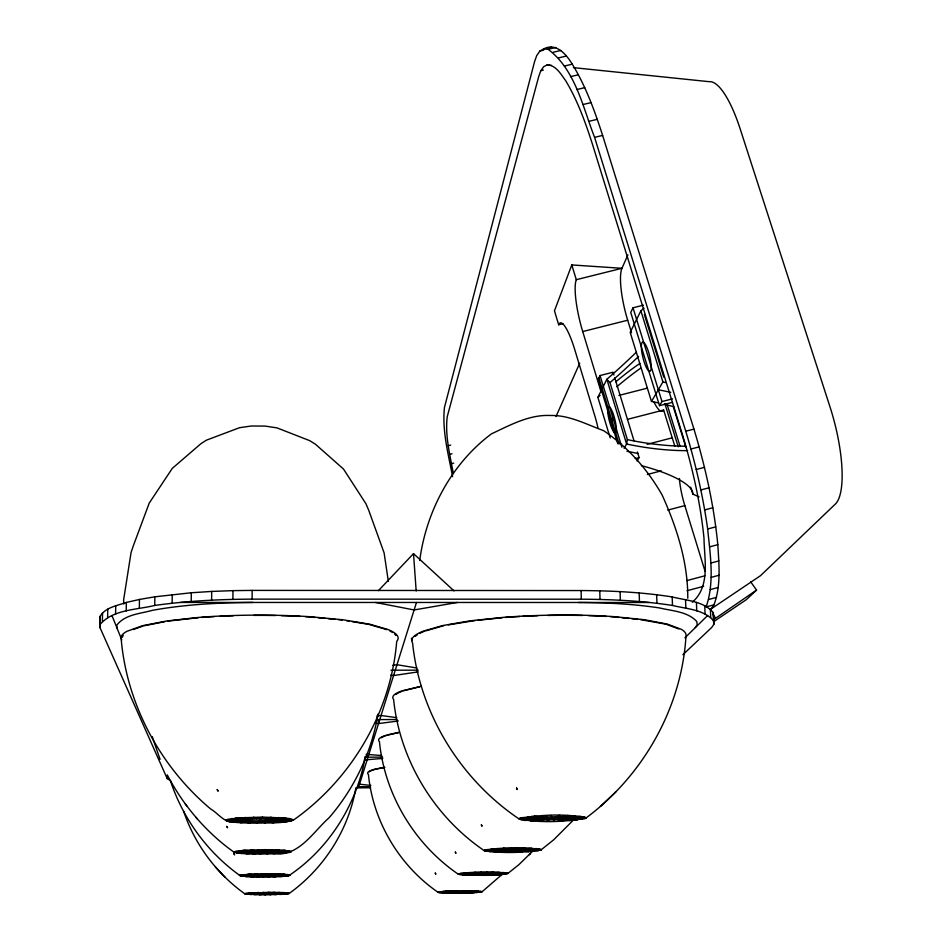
<?xml version="1.0" encoding="UTF-8"?>
<svg xmlns="http://www.w3.org/2000/svg" width="942" height="942" viewBox="0 0 942 942"><rect width="100%" height="100%" fill="white"/><g stroke="black" fill="none" stroke-linecap="round" stroke-linejoin="round"><path stroke-width="1.41" d="M170.537 780.718L167.181 778.575L100.099 627.867L99.887 624.687C112.863 609.309 136.519 609.957 154.735 605.447C186.987 600.914 219.58 599.289 252.126 599.136L252.162 590.399L581.096 590.552C611.546 590.74 642.091 592.165 672.199 596.945C686.07 600.478 703.438 600.937 713.306 612.63L713.836 624.369L711.693 627.49L682.891 654.702M232.91 599.371L232.968 590.634L252.162 590.399M211.62 600.16L211.691 591.435L232.968 590.634M191.226 601.455L191.308 592.753L211.691 591.435M154.735 605.447L154.841 596.816L191.308 592.753M167.181 778.575L167.205 775.961M172.139 603.233L172.233 594.555M139.334 608.049L139.463 599.453L154.841 596.816M126.216 610.981L126.358 602.444L139.463 599.453M687.778 598.288C688.013 562.398 676.792 527.496 662.155 495.056C647.425 469.304 628.243 447.391 603.622 430.671C586.395 424.371 569.38 415.033 550.575 415.493C529.286 414.433 510.14 425.113 491.465 433.85C451.312 463.841 426.231 511.353 419.708 560.502M99.887 624.687L100.029 616.409C105.41 607.343 117.185 605.671 126.358 602.444M100.099 627.867L100.029 616.409M102.372 621.096L102.525 612.747M107.624 617.575L107.765 609.156M115.595 614.172L115.736 605.694M543.664 48.913C556.275 42.296 566.389 54.53 572.265 64.174C585.818 86.275 594.673 110.85 602.621 135.412L693.948 429.105C705.37 466.796 713.942 505.442 717.816 544.664C718.981 564.647 721.183 585.7 713.942 604.835L706.135 606.931C714.754 581.909 710.197 554.697 707.666 528.992C702.979 495.881 695.479 463.205 685.752 431.224L594.59 137.355C582.745 107.07 575.432 69.72 548.103 49.302L543.664 48.913L539.848 51.056L536.693 55.649L534.538 61.748L444.459 407.45C441.998 430.718 448.274 453.938 452.607 476.652M636.451 352.12A90.962 10.739 -43.3 0 1 606.86 379.273L609.992 382.617L627.372 439.62L626.595 444.012L624.087 448.286M365.378 756.32C357.018 804.115 329.029 848.954 288.605 875.824C272.638 877.367 256.354 877.85 240.41 875.895C207.77 852.71 182.995 818.869 170.478 780.859M377.989 714.083C371.654 752.258 354.428 788.395 329.158 817.68C313.297 831.715 299.061 856.49 274.805 853.782C261.358 853.97 247.687 854.818 234.393 852.451C206.157 832.504 183.278 805.434 167.252 774.866M416.47 602.468L358.725 786.758L370.477 786.688M551.482 65.375L547.102 64.916L543.664 66.717L540.826 70.697L538.836 76.137L447.214 416.788C444.942 435.828 450.005 454.892 453.314 473.543M627.914 254.893L621.944 268.305L571.806 264.938L554.461 310.836L558.677 324.766A39.87 7.819 76.1 0 1 574.844 349.929L594.885 416.093A32.134 6.37 75.8 0 1 598.076 428.398M556.004 416.541L579.707 363.247M613.901 375.022L613.054 372.231L600.054 375.54L598.194 379.39L617.764 443.753M643.421 305.173L633.012 307.798L630.74 312.485L659.506 405.672L672.517 402.328M610.216 437.959L597.876 397.336L606.86 379.273L626.595 444.012A91.115 26.164 9.7 0 0 687.601 450.629M643.987 308.187A97.897 12.658 -43.7 0 1 640.89 310.825L630.186 332.349L651.475 401.469A91.492 26.058 9.7 0 1 658.611 402.964M482.139 891.615L461.156 892.639L438.207 892.404L462.157 893.263L482.139 891.615L458.118 890.732L443.093 891.391L438.207 892.404C399.278 865.651 372.997 821.459 368.428 774.418A86.228 9.679 -0.8 0 1 374.692 769.214L384.183 767.33M611.122 421.91L613.065 418.295M507.926 873.293L484.106 874.565L458.307 874.223L467.126 875.212L485.106 875.353L501.945 874.565L507.926 873.293C491.665 871.138 474.815 871.668 458.554 873.787L458.307 874.223C414.433 844.209 384.654 794.601 379.438 741.637A97.179 12.281 -0.8 0 1 386.75 735.043L399.278 732.264M651.475 401.469L662.909 381.946L640.89 310.825M449.181 892.204L480.915 891.297M659.506 405.672L661.979 401.563L672.458 398.866M637.028 460.968L639.123 457.577L637.416 451.983M541.285 849.578L513.755 851.203L484.318 850.697C502.84 853.523 522.198 852.781 540.743 850.143L541.285 849.578C522.739 846.658 503.263 847.423 484.683 850.131L484.318 850.697C434.05 816.549 399.691 759.97 393.615 699.411A111.321 16.108 -1 0 1 402.375 690.757L421.415 686.282M695.337 627.584L697.174 624.758L696.856 621.614C687.684 611.44 672.282 611.052 659.777 607.99C632.894 603.857 605.659 602.633 578.494 602.48M470.694 873.988L478.877 873.034L506.608 872.881M710.998 609.203L713.942 604.835M519.831 818.304L519.266 819.093C460.438 779.47 419.838 713.671 412.584 642.95A130.337 22.031 -1.2 0 1 423.429 631.093L442.716 625.547L470.046 620.837L503.511 617.351A140.264 23.632 -1.2 0 1 613.854 616.633L644.187 619.683L667.183 624.051L681.372 629.35A130.326 22.007 -1.2 0 1 686.047 635.167C681.949 707.324 643.327 775.737 585.359 818.468C563.728 821.919 540.814 823.096 519.266 819.093L535.963 818.739L553.543 819.846L565.059 819.175L569.392 818.033L586.159 817.68L585.359 818.468L519.831 818.304C541.485 814.736 564.623 813.511 586.159 817.68M498.542 850.414L508.103 849.166L539.884 849.036M535.963 818.739L536.269 818.339C552.236 814.901 568.615 818.81 584.676 816.938M458.554 873.787L507.538 873.729L518.901 864.65L532.383 851.486M573.596 819.858L553.696 839.793L540.743 850.143L484.683 850.131M529.463 854.712L530.311 853.782M378.425 590.646L413.514 553.625L454.044 590.905M692.311 602.209C710.645 586.513 704.263 559.089 703.98 537.964C700.412 503.075 692.747 468.704 682.597 435.157L592.483 144.326C585.418 122.366 577.564 100.417 565.612 80.588C560.902 74.277 556.027 65.092 547.102 64.916M256.707 823.167L262.524 817.091L285.685 818.068L290.383 818.716L293.209 820.258C281.458 823.685 268.835 822.66 256.707 823.167C249.088 823.108 241.47 822.919 233.887 822.248C224.078 822.802 218.344 813.441 210.678 808.99C159.94 766.411 126.287 703.521 121.035 637.298A131.656 22.349 0.1 0 1 126.946 631.305L142.454 625.723L166.746 620.966L198.232 617.457A141.63 23.986 0 0 1 309.989 616.716L343.135 619.801L369.77 624.205L388.116 629.55A131.539 22.349 0 0 1 396.712 641.372C390.871 712.493 351.472 779.352 293.209 820.258L225.774 820.093L226.304 820.882L242.93 820.529C258.897 823.685 275.158 819.434 291.208 821.035M684.881 637.875L707.607 615.55M600.443 806.411L616.186 791.504M713.341 619.812L756.544 590.104L750.762 581.92M501.38 875.036L481.868 891.956L438.371 892.062M756.544 590.104L746.323 599.665L713.377 621.873M260.275 854.076L265.303 849.649L285.002 850.32L291.419 851.898L233.981 851.886L257.849 852.946L289.712 852.463M262.924 877.084L267.363 873.729L284.496 874.211L290.089 875.389L240.057 875.459L260.828 876.237L288.605 875.824M710.221 609.509L760.524 575.668L835.307 504.1A80.27 23.42 75.5 0 0 830.008 406.92L740.271 129.195A79.21 22.137 77.7 0 0 709.149 81.683L573.384 67.636M183.596 811.144C194.7 844.315 216.578 873.681 245.05 893.993L264.985 894.9L268.941 892.262L284.107 892.616L289.064 893.534C323.836 868.654 348.564 830.067 355.852 787.877L370.642 787.759M548.397 48.725L551.305 47.1M225.774 820.093L237.537 817.939L262.524 817.091M545.818 821.377L559.713 815.313M292.938 819.469L276.241 819.823C265.668 818.374 252.185 817.409 242.93 820.529M507.373 852.322L518.288 847.894M275.429 820.6L276.241 819.823M478.689 875.424L487.591 872.045M143.608 625.853L164.815 621.685M233.981 851.886L244.037 850.308L265.303 849.649M133.364 629.539L142.336 626.312M291.184 851.321L260.239 850.814L248.57 852.169M456.446 893.322L463.923 890.673M276.265 852.18L276.96 851.603M240.057 875.459L248.853 874.258L267.363 873.729M289.877 874.965L262.936 874.612L252.762 875.66M276.877 875.624L277.49 875.189M443.941 625.629L426.019 630.787M244.755 893.652L289.064 893.534L265.962 894.252L244.755 893.652L268.941 892.262M288.876 893.193L265.02 892.957L256 893.793M711.022 577.399L719.017 575.256M687.024 590.74L703.674 586.289M710.268 589.598L718.204 587.478M708.619 599.489L716.497 597.381M709.726 546.819L717.816 544.664M710.845 563.057L718.887 560.902M686.918 580.59L704.946 575.774M277.36 893.734L277.902 893.393M707.666 528.992L715.79 526.837M700.872 489.946L709.055 487.791M667.737 510.105L684.822 505.607A34.183 7.972 75.3 0 1 679.406 478.489M704.698 509.905L712.858 507.75M690.957 449.016L699.152 446.873M647.319 474.497L661.296 470.847M696.256 469.505L704.451 467.362M685.752 431.224L693.948 429.105M647.13 444.33L672.223 437.818M635.202 458.589L639.123 457.577M448.31 445.707L450.688 445.095M449.652 454.397L452.019 453.785M451.336 463.723L453.691 463.123M627.454 419.355L663.639 410.029L674.813 446.202M419.59 686.765L403.423 690.816M618.882 395.44L647.119 388.198M558.677 324.766L562.833 323.718M582.721 331.56L627.69 320.221A42.366 9.679 76.5 0 1 621.944 268.305L576.304 279.692A42.472 8.831 76.3 0 0 582.721 331.56L601.243 392.496M248.182 823.049L253.845 821.624M265.373 818.704L271.261 817.22M589.292 121.271L597.31 119.328M594.59 137.355L602.621 135.412M576.775 89.549L584.735 87.653M583.074 104.515L591.07 102.596M553.084 52.293L560.855 50.456M558.547 57.898L566.366 56.037M540.826 70.697L543.334 70.097M564.388 66.046L572.265 64.174M570.499 76.655L578.423 74.771M539.848 51.056L543.64 50.162M548.103 49.302L555.804 47.477M387.668 735.078L398.69 732.641M252.998 853.994L257.849 852.946M267.716 850.814L272.733 849.731M384.913 767.377L375.505 769.249A85.404 9.585 -0.8 0 0 369.311 771.828M537.67 821.259L545.124 819.834M560.313 816.926L568.061 815.442M256.589 877.037L260.828 876.237M269.447 874.612L273.816 873.776M457.365 602.468L414.127 609.957L375.469 602.456M448.18 624.899L475.062 620.566M500.379 852.251L506.549 851.203M519.066 849.06L525.436 847.977M259.356 894.876L263.136 894.229M270.778 892.945L274.652 892.286M392.614 665.37L396.971 664.711L416.929 668.019M472.554 875.377L477.794 874.565M488.427 872.928L493.832 872.104M418.177 671.87L393.568 675.555L390.706 675.096M450.994 893.299L455.551 892.651M464.783 891.356L469.469 890.696M376.8 716.061L381.051 715.484L396.77 717.686M240.41 822.731L249.936 821.459M269.306 818.869L279.162 817.562M375.646 723.197L378.519 723.586L398.313 720.983M366.108 754.342L381.64 755.531M264.985 894.9L287.746 893.876M382.805 758.416L364.201 759.958M530.511 820.941L541.532 819.67M563.928 817.091L575.315 815.772M246.368 853.782L254.528 852.84M271.06 850.932L279.456 849.967M167.617 621.143L198.526 617.693M477.912 620.26L502.204 617.74M250.808 876.884L257.943 876.154M272.356 874.694L279.668 873.941M494.197 852.027L503.452 851.085M522.174 849.178L531.688 848.212M467.126 875.212L475.074 874.494M491.171 873.01L499.319 872.268M254.246 894.759L260.569 894.17M273.357 893.004L279.833 892.415M446.143 893.181L453.126 892.592M467.232 891.415L474.356 890.826M233.887 822.248L246.686 821.212M272.568 819.128L285.685 818.068M524.812 820.458L538.694 819.422M566.766 817.338L580.978 816.278M240.822 853.428L251.75 852.663M273.839 851.109L285.002 850.32M489.251 851.686L500.979 850.909M524.647 849.354L536.61 848.565M245.98 876.637L255.529 876.036M274.77 874.824L284.496 874.211M462.746 874.965L472.896 874.364M493.349 873.14L503.676 872.528M249.971 894.559L258.438 894.076M275.5 893.098L284.107 892.616M442.234 892.981L451.171 892.498M469.187 891.521L478.265 891.026M229.071 821.612L244.296 820.894M274.934 819.446L290.383 818.716M520.973 819.823L536.787 819.104M236.736 852.981L249.724 852.439M275.841 851.344L288.994 850.791M485.884 851.227L499.307 850.685M242.435 876.296L253.763 875.86M276.524 874.988L287.981 874.553M459.743 874.623L471.4 874.188M246.828 894.299L256.872 893.946M277.042 893.24L287.18 892.875M439.525 892.722L449.829 892.357M252.927 602.444C219.333 602.68 185.598 604.328 152.486 610.31C140.464 613.737 125.015 614.361 116.879 625.064L116.949 627.949M376.918 719.594L396.829 719.535M365.06 757.191L382.593 757.121M390.918 670.221L418.248 670.162M252.126 599.136L581.32 599.206C611.794 599.383 642.35 600.772 672.494 605.459C686.353 608.932 703.65 609.297 713.624 620.837L713.836 624.369M180.676 602.444L649.12 602.491M245.968 893.299L256.483 893.452M440.044 891.721L450.123 891.862M470.152 892.156L480.114 892.298M241.423 875.024L253.304 875.224M460.485 873.34L471.824 873.552M494.315 873.952L505.501 874.164M235.524 851.309L249.183 851.603M486.979 849.554L499.908 849.849M525.565 850.426L538.306 850.72M227.575 819.304L243.625 819.74M522.645 817.515L537.705 817.95M567.543 818.822L582.344 819.246M248.641 892.981L257.825 893.287M276.006 893.899L285.037 894.193M443.093 891.391L451.654 891.697M468.61 892.309L477.017 892.616M250.937 892.804L259.78 893.146L252.562 892.686M282.718 894.358L274.04 894.04L281.105 894.476M244.425 874.612L254.811 875.024M275.358 875.836L285.544 876.237M445.578 891.214L453.761 891.556L447.32 891.097M474.532 892.781L466.49 892.451L472.79 892.898M463.982 872.928L473.567 873.34M492.548 874.164L501.945 874.565M247.028 874.4L257.025 874.847L248.853 874.258M282.93 876.437L273.145 876.001L281.105 876.578M238.962 850.767L250.913 851.332M274.511 852.439L286.191 852.993M466.808 872.716L475.981 873.163L468.798 872.575M499.119 874.777L490.146 874.341L497.14 874.918M491.053 849.013L501.956 849.578M523.493 850.697L534.149 851.25M283.201 853.252L271.967 852.663L281.105 853.44M241.941 850.496L253.445 851.097L244.037 850.308M231.579 818.574L245.638 819.375M273.38 820.965L287.075 821.754M494.338 848.742L504.747 849.343L496.646 848.554M530.876 851.509L520.702 850.92L528.58 851.698M527.544 816.785L540.166 817.585M565.059 819.175L577.352 819.964M235.076 818.198L248.617 819.069L237.537 817.939M283.566 822.107L270.401 821.271L281.105 822.354M531.453 816.408L543.487 817.279L534.196 816.149M573.454 820.317L561.738 819.481L570.722 820.564M315.205 617.481L309.494 616.951A140.287 23.762 0 0 0 305.42 616.692M318.055 617.74L325.19 618.399M328.04 618.67L335.175 619.33M338.025 619.601L342.311 620.001M618.918 617.434L613.195 616.857A138.933 23.409 -1.2 0 0 610.451 616.669M621.779 617.716L628.938 618.435M631.788 618.729L637.51 619.306M640.372 619.589L666.018 624.193L678.805 628.962M359.514 784.215L370.865 785.428M257.496 892.463L262.241 893.028M271.602 894.146L276.23 894.7M254.422 873.976L259.804 874.706M270.389 876.142L275.606 876.849M452.454 890.873L456.317 891.438M463.959 892.569L467.727 893.122M250.431 849.955L256.636 850.92M268.811 852.84L274.805 853.782M346.468 620.684L349.247 621.143M352.025 621.602L367.298 624.122M474.615 872.292L478.877 873.034M487.261 874.47L491.406 875.189M245.038 817.468L252.362 818.833M266.692 821.495L273.722 822.813M626.936 451.253L637.875 453.467M658.34 389.764L670.775 392.296M503.369 848.189L508.103 849.166M517.382 851.097L521.95 852.039M470.517 891.65L471.141 891.815M542.168 815.678L547.455 817.044M557.817 819.717L562.904 821.024M368.687 624.346L386.868 629.645M494.821 873.316L495.492 873.517M263.089 892.321L265.02 892.957M268.847 894.217L270.731 894.841M526.295 849.59L527.014 849.861M260.734 873.799L262.936 874.612M267.269 876.225L269.412 877.026M257.696 849.731L260.239 850.814M265.244 852.946L267.705 853.994M641.384 465.631A79.623 20.689 10 0 1 692.841 494.114L699.105 496.905M568.627 817.668L569.392 818.033M253.575 817.173L256.589 818.692M262.512 821.636L265.409 823.084M458.118 890.732L459.143 891.367M461.156 892.639L462.157 893.263M481.032 872.115L482.068 872.94M484.106 874.565L485.106 875.353M215.412 866.981L225.138 877.367M510.764 847.965L511.765 849.06M513.755 851.203L514.732 852.251M185.256 803.938L186.787 805.869M195.96 817.326L197.196 818.904M712.941 614.29L715.425 617.822M550.87 815.395L551.777 816.902M553.543 819.846L554.414 821.294M112.004 615.703L121.801 639.971M160.069 759.382L152.227 736.597M673.342 406.779L685.953 447.485M644.352 314.498L663.757 377.13M667.066 404.318L680.089 446.437M664.864 403.635L678.205 446.791M690.686 487.155L692.841 494.114M633.012 307.798L661.979 401.563M627.69 320.221L631.517 332.644M684.822 505.607L705.04 571.217M614.761 377.824L634.001 440.785M571.806 264.938L576.304 279.692M600.054 375.54L621.85 447.167M598.935 377.848L619.082 444.082M388.339 581.32L384.101 552.848L368.663 510.128L365.932 503.723L343.489 469.045L315.499 444.283L309.765 440.679L277.042 427.903L265.114 426.078L251.337 426.008L239.527 427.703L206.345 440.197L200.846 443.753L172.292 468.374L149.236 503.087L133.364 545.689L131.079 552.459L123.638 599.783L123.779 604.022M413.514 553.625L416.176 590.964M713.306 612.63L713.624 620.837M710.386 609.109L710.704 617.375M704.757 605.706L705.063 614.043M696.432 602.503L696.75 610.899M685.541 599.559L685.835 608.026M672.199 596.945L672.494 605.459M656.656 594.72L656.939 603.269M639.182 592.918L639.453 601.514M620.095 591.6L620.354 600.231M599.771 590.799L600.019 599.442M581.096 590.552L581.32 599.206M378.496 720.712L378.519 723.586M367.969 754.307L367.992 757.18M685.635 446.214A91.08 26.329 9.7 0 1 627.372 439.62M638.617 356.382A90.985 10.562 -43.3 0 1 609.992 382.617M597.876 397.336A79.316 8.513 -43.1 0 1 600.042 395.393M615.774 381.816A79.316 8.513 -43.1 0 1 639.842 363.53M664.216 404.271A91.492 26.058 9.7 0 1 673.777 406.744M665.735 382.605A97.803 31.027 9.2 0 1 662.909 381.946M660.778 411.101A33.888 7.795 76 0 1 654.042 402.187M663.639 410.029A33.888 7.795 76 0 1 661.873 411.301M616.798 386.75A79.328 8.372 -43 0 1 640.501 368.31M395.77 694.489A110.261 15.943 -1 0 1 401.751 691.404M505.371 617.469A138.933 23.409 -1.2 0 1 519.854 616.527M522.822 616.362A138.933 23.409 -1.2 0 1 537.729 615.738M547.891 615.456A138.933 23.409 -1.2 0 1 582.639 615.479M588.668 615.644A138.933 23.409 -1.2 0 1 606.248 616.421M412.255 640.584A130.597 22.208 -1.2 0 1 411.407 638.24M415.316 636.321A129.089 21.819 -1.2 0 1 417.247 634.837M419.779 633.354A129.089 21.819 -1.2 0 1 424.642 631.175M122.378 637.322A130.396 22.137 0.1 0 1 123.249 635.332M201.564 617.457A140.287 23.762 0 0 1 214.246 616.61M220.063 616.303A140.287 23.762 0 0 1 233.322 615.774M253.692 615.385A140.287 23.762 0 0 1 275.57 615.526M281.352 615.668A140.287 23.762 0 0 1 299.886 616.386M389.988 631.058A130.29 22.137 0 0 1 392.543 632.506M394.51 633.978A130.29 22.137 0 0 1 395.864 635.45M381.251 737.81A96.249 12.164 -0.8 0 1 386.008 735.62M607.778 408.534L607.708 410.688A13.683 2.85 75.8 0 0 614.419 432.767L615.927 432.708L616.386 429.211A13.683 2.85 75.8 0 0 613.996 416.282A13.683 2.85 75.8 0 0 609.627 407.015L608.779 406.626L607.778 408.534M217.237 789.596L218.014 790.997L217.237 789.596M516.557 788.03L517.205 789.42L516.557 788.03M226.845 826.452L227.505 827.629L226.845 826.452M481.374 824.862L481.939 826.028L481.374 824.862M233.946 853.676L234.511 854.688L233.946 853.676M455.339 852.11L455.834 853.122L455.339 852.11M435.286 873.093L435.734 873.976L435.286 873.093M239.892 875.483L239.292 874.6L239.892 875.483M641.526 349.8A15.107 3.462 76.2 0 0 649.815 371.372A15.107 3.462 76.2 0 0 647.472 348.893A15.107 3.462 76.2 0 0 641.526 349.8"/></g></svg>
